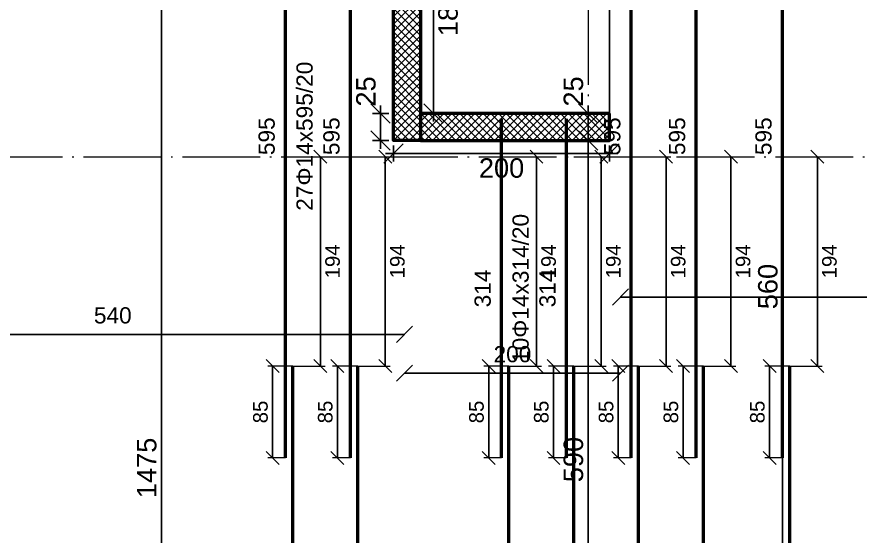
# Model space of a CAD drawing. Header units: millimetres. Extents: x -404 to 6018, y -5139 to 7890.
# Drawn here: x 4116 to 4897, y -3861 to -3381 of the extents above; entities that cross this region are included whole.
import ezdxf
from ezdxf.enums import TextEntityAlignment as Align

# ---------------------------------------------------------------- set-up
doc = ezdxf.new("R2010")
doc.units = ezdxf.units.MM
doc.linetypes.add('ZWCAD_ISO04W100', pattern=[30.5, 24, -3, 0.5, -3])
doc.layers.add('AXIS LINES', color=255, linetype='ZWCAD_ISO04W100', lineweight=13)
doc.layers.add('WALL', color=10, linetype='Continuous', lineweight=53)
for name, color, linetype in [('FW_DIM', 7, 'Continuous'), ('FW_WALL_HATCH', 8, 'Continuous'), ('OPENING', 7, 'Continuous'), ('REB_TOP_MESH_Y', 5, 'Continuous'), ('REB_TOP_MESH_Y_AXDIM', 5, 'Continuous'), ('REB_TOP_MESH_Y_LAP', 5, 'Continuous'), ('REB_TOP_MESH_Y_RANGE', 5, 'Continuous'), ('REB_TOP_MESH_Y_TEXT', 5, 'Continuous')]:
    doc.layers.add(name, color=color, linetype=linetype)
doc.styles.add('REBAR_TXT', font='arial.ttf')
doc.styles.get("Standard").update_dxf_attribs({"font": 'arial.ttf'})
doc.dimstyles.new('FW_DIM', dxfattribs={"dimtxt": 18, "dimasz": 9, "dimexe": 7.5, "dimexo": 4.5, "dimgap": 4.5, "dimtad": 1, "dimdec": 0, "dimtxsty": 'Standard', "dimtsz": 9, "dimcen": 2.5, "dimdle": 7.5, "dimclrd": 256, "dimclre": 256, "dimclrt": 7, "dimazin": 3, "dimtfac": 1, "dimtmove": 2, "dimatfit": 3})
doc.dimstyles.new('REBAR LAP', dxfattribs={"dimtxt": 13.5, "dimasz": 2.5, "dimexe": 4.5, "dimexo": 0, "dimgap": 4.5, "dimtad": 1, "dimdec": 0, "dimtxsty": 'Standard', "dimtsz": 6, "dimcen": 2.5, "dimclrd": 6, "dimclre": 6, "dimclrt": 7, "dimazin": 3, "dimtfac": 1, "dimtmove": 2, "dimatfit": 3, "dimlwd": 25, "dimlwe": 18})
doc.dimstyles.new('REBAR M-200', dxfattribs={"dimtxt": 15, "dimasz": 15, "dimexe": 25, "dimexo": 12.5, "dimgap": 10, "dimtad": 1, "dimdec": 0, "dimtxsty": 'Standard', "dimblk": 'NONE', "dimcen": 50, "dimse1": 1, "dimse2": 1, "dimclrd": 6, "dimclre": 6, "dimclrt": 7, "dimazin": 3, "dimtfac": 1, "dimtmove": 2, "dimatfit": 3, "dimldrblk": 'NONE', "dimlwd": 53})
doc.dimstyles.new('REBAR RANGE', dxfattribs={"dimtxt": 15, "dimasz": 2.5, "dimexe": 0, "dimexo": 0, "dimgap": 10, "dimtad": 1, "dimdec": 0, "dimtxsty": 'Standard', "dimtsz": 7.5, "dimcen": 2.5, "dimse1": 1, "dimse2": 1, "dimclrd": 6, "dimclre": 6, "dimclrt": 7, "dimazin": 3, "dimtfac": 1, "dimtmove": 2, "dimatfit": 3, "dimlwd": 25})

# ---------------------------------------------------------------- blocks, each defined once
blk = doc.blocks.new('*D1485')
at = {"color": 6, "lineweight": 53}
blk.add_line((4371.74, -4270.61), (4371.74, -3703.61), dxfattribs=at)
at = {"layer": 'Defpoints'}
for p in [(4371.74, -3703.61), (4371.74, -4270.61), (4371.74, -4270.61)]:
    blk.add_point(p, dxfattribs=at)
at = {"layer": 'REB_TOP_MESH_Y', "color": 7, "insert": (4354.24, -3987.11), "char_height": 15, "attachment_point": 5, "rotation": 90}
blk.add_mtext('567', dxfattribs=at)
blk = doc.blocks.new('_NONE')
blk = doc.blocks.new('*D1486')
at = {"color": 6, "lineweight": 53}
blk.add_line((4364.99, -3788.61), (4364.99, -3193.61), dxfattribs=at)
at = {"layer": 'Defpoints'}
for p in [(4364.99, -3193.61), (4364.99, -3788.61), (4364.99, -3788.61)]:
    blk.add_point(p, dxfattribs=at)
at = {"layer": 'REB_TOP_MESH_Y', "color": 7, "insert": (4347.49, -3491.11), "char_height": 15, "attachment_point": 5, "rotation": 90}
blk.add_mtext('595', dxfattribs=at)
blk = doc.blocks.new('_Oblique')
at = {"color": 0, "linetype": 'ByBlock', "lineweight": -2}
blk.add_line((-0.5, -0.5), (0.5, 0.5), dxfattribs=at)
blk = doc.blocks.new('*D1490')
at = {"color": 6, "lineweight": 18}
for p, q in [((4371.74, -3703.61), (4348.49, -3703.61)), ((4364.99, -3788.61), (4348.49, -3788.61))]:
    blk.add_line(p, q, dxfattribs=at)
at = {"color": 6, "lineweight": 25}
blk.add_line((4352.99, -3788.61), (4352.99, -3703.61), dxfattribs=at)
at = {"layer": 'Defpoints'}
for p in [(4371.74, -3703.61), (4352.99, -3788.61), (4364.99, -3788.61)]:
    blk.add_point(p, dxfattribs=at)
at = {"layer": 'REB_TOP_MESH_Y_LAP', "color": 6, "xscale": 12, "yscale": 12, "rotation": 90}
for p in [(4352.99, -3703.61), (4352.99, -3788.61)]:
    blk.add_blockref('_OBLIQUE', p, dxfattribs=at)
at = {"layer": 'REB_TOP_MESH_Y_LAP', "color": 7, "insert": (4341.74, -3746.11), "char_height": 13.5, "attachment_point": 5, "rotation": 90}
blk.add_mtext('85', dxfattribs=at)
blk = doc.blocks.new('*D1491')
at = {"color": 6, "lineweight": 18}
for p, q in [((4371.74, -3510.11), (4401.74, -3510.11)), ((4371.74, -3703.61), (4401.74, -3703.61))]:
    blk.add_line(p, q, dxfattribs=at)
at = {"color": 6, "lineweight": 25}
blk.add_line((4397.24, -3510.11), (4397.24, -3703.61), dxfattribs=at)
at = {"layer": 'Defpoints'}
for p in [(4371.74, -3510.11), (4397.24, -3510.11), (4371.74, -3703.61)]:
    blk.add_point(p, dxfattribs=at)
at = {"layer": 'REB_TOP_MESH_Y_AXDIM', "color": 6, "xscale": 12, "yscale": 12, "rotation": 90}
for p in [(4397.24, -3510.11), (4397.24, -3703.61)]:
    blk.add_blockref('_OBLIQUE', p, dxfattribs=at)
at = {"layer": 'REB_TOP_MESH_Y_AXDIM', "color": 7, "insert": (4408.49, -3606.86), "char_height": 13.5, "attachment_point": 5, "rotation": 90}
blk.add_mtext('194', dxfattribs=at)
blk = doc.blocks.new('*D1521')
at = {"color": 6, "lineweight": 53}
blk.add_line((4831.74, -4269.61), (4831.74, -3703.61), dxfattribs=at)
at = {"layer": 'Defpoints'}
for p in [(4831.74, -3703.61), (4831.74, -4269.61), (4831.74, -4269.61)]:
    blk.add_point(p, dxfattribs=at)
at = {"layer": 'REB_TOP_MESH_Y', "color": 7, "insert": (4814.24, -3986.61), "char_height": 15, "attachment_point": 5, "rotation": 90}
blk.add_mtext('566', dxfattribs=at)
blk = doc.blocks.new('*D1522')
at = {"color": 6, "lineweight": 53}
blk.add_line((4824.99, -3788.61), (4824.99, -3193.61), dxfattribs=at)
at = {"layer": 'Defpoints'}
for p in [(4824.99, -3193.61), (4824.99, -3788.61), (4824.99, -3788.61)]:
    blk.add_point(p, dxfattribs=at)
at = {"layer": 'REB_TOP_MESH_Y', "color": 7, "insert": (4807.49, -3491.11), "char_height": 15, "attachment_point": 5, "rotation": 90}
blk.add_mtext('595', dxfattribs=at)
blk = doc.blocks.new('*D1529')
at = {"color": 6, "lineweight": 18}
for p, q in [((4831.74, -3703.61), (4808.49, -3703.61)), ((4824.99, -3788.61), (4808.49, -3788.61))]:
    blk.add_line(p, q, dxfattribs=at)
at = {"color": 6, "lineweight": 25}
blk.add_line((4812.99, -3788.61), (4812.99, -3703.61), dxfattribs=at)
at = {"layer": 'Defpoints'}
for p in [(4831.74, -3703.61), (4812.99, -3788.61), (4824.99, -3788.61)]:
    blk.add_point(p, dxfattribs=at)
at = {"layer": 'REB_TOP_MESH_Y_LAP', "color": 6, "xscale": 12, "yscale": 12, "rotation": 90}
for p in [(4812.99, -3703.61), (4812.99, -3788.61)]:
    blk.add_blockref('_OBLIQUE', p, dxfattribs=at)
at = {"layer": 'REB_TOP_MESH_Y_LAP', "color": 7, "insert": (4801.74, -3746.11), "char_height": 13.5, "attachment_point": 5, "rotation": 90}
blk.add_mtext('85', dxfattribs=at)
blk = doc.blocks.new('*D1530')
at = {"color": 6, "lineweight": 18}
for p, q in [((4831.74, -3510.11), (4861.74, -3510.11)), ((4831.74, -3703.61), (4861.74, -3703.61))]:
    blk.add_line(p, q, dxfattribs=at)
at = {"color": 6, "lineweight": 25}
blk.add_line((4857.24, -3510.11), (4857.24, -3703.61), dxfattribs=at)
at = {"layer": 'Defpoints'}
for p in [(4831.74, -3510.11), (4857.24, -3510.11), (4831.74, -3703.61)]:
    blk.add_point(p, dxfattribs=at)
at = {"layer": 'REB_TOP_MESH_Y_AXDIM', "color": 6, "xscale": 12, "yscale": 12, "rotation": 90}
for p in [(4857.24, -3510.11), (4857.24, -3703.61)]:
    blk.add_blockref('_OBLIQUE', p, dxfattribs=at)
at = {"layer": 'REB_TOP_MESH_Y_AXDIM', "color": 7, "insert": (4868.49, -3606.86), "char_height": 13.5, "attachment_point": 5, "rotation": 90}
blk.add_mtext('194', dxfattribs=at)
blk = doc.blocks.new('*D1547')
at = {"color": 6, "lineweight": 53}
blk.add_line((4431.74, -4270.61), (4431.74, -3703.61), dxfattribs=at)
at = {"layer": 'Defpoints'}
for p in [(4431.74, -3703.61), (4431.74, -4270.61), (4431.74, -4270.61)]:
    blk.add_point(p, dxfattribs=at)
at = {"layer": 'REB_TOP_MESH_Y', "color": 7, "insert": (4414.24, -3987.11), "char_height": 15, "attachment_point": 5, "rotation": 90}
blk.add_mtext('567', dxfattribs=at)
blk = doc.blocks.new('*D1548')
at = {"color": 6, "lineweight": 53}
blk.add_line((4424.99, -3788.61), (4424.99, -3193.61), dxfattribs=at)
at = {"layer": 'Defpoints'}
for p in [(4424.99, -3193.61), (4424.99, -3788.61), (4424.99, -3788.61)]:
    blk.add_point(p, dxfattribs=at)
at = {"layer": 'REB_TOP_MESH_Y', "color": 7, "insert": (4407.49, -3491.11), "char_height": 15, "attachment_point": 5, "rotation": 90}
blk.add_mtext('595', dxfattribs=at)
blk = doc.blocks.new('*D1552')
at = {"color": 6, "lineweight": 18}
for p, q in [((4431.74, -3703.61), (4408.49, -3703.61)), ((4424.99, -3788.61), (4408.49, -3788.61))]:
    blk.add_line(p, q, dxfattribs=at)
at = {"color": 6, "lineweight": 25}
blk.add_line((4412.99, -3788.61), (4412.99, -3703.61), dxfattribs=at)
at = {"layer": 'Defpoints'}
for p in [(4431.74, -3703.61), (4412.99, -3788.61), (4424.99, -3788.61)]:
    blk.add_point(p, dxfattribs=at)
at = {"layer": 'REB_TOP_MESH_Y_LAP', "color": 6, "xscale": 12, "yscale": 12, "rotation": 90}
for p in [(4412.99, -3703.61), (4412.99, -3788.61)]:
    blk.add_blockref('_OBLIQUE', p, dxfattribs=at)
at = {"layer": 'REB_TOP_MESH_Y_LAP', "color": 7, "insert": (4401.74, -3746.11), "char_height": 13.5, "attachment_point": 5, "rotation": 90}
blk.add_mtext('85', dxfattribs=at)
blk = doc.blocks.new('*D1553')
at = {"color": 6, "lineweight": 18}
for p, q in [((4431.74, -3510.11), (4461.74, -3510.11)), ((4431.74, -3703.61), (4461.74, -3703.61))]:
    blk.add_line(p, q, dxfattribs=at)
at = {"color": 6, "lineweight": 25}
blk.add_line((4457.24, -3510.11), (4457.24, -3703.61), dxfattribs=at)
at = {"layer": 'Defpoints'}
for p in [(4431.74, -3510.11), (4457.24, -3510.11), (4431.74, -3703.61)]:
    blk.add_point(p, dxfattribs=at)
at = {"layer": 'REB_TOP_MESH_Y_AXDIM', "color": 6, "xscale": 12, "yscale": 12, "rotation": 90}
for p in [(4457.24, -3510.11), (4457.24, -3703.61)]:
    blk.add_blockref('_OBLIQUE', p, dxfattribs=at)
at = {"layer": 'REB_TOP_MESH_Y_AXDIM', "color": 7, "insert": (4468.49, -3606.86), "char_height": 13.5, "attachment_point": 5, "rotation": 90}
blk.add_mtext('194', dxfattribs=at)
blk = doc.blocks.new('*D1557')
at = {"color": 6, "lineweight": 53}
blk.add_line((4571.74, -4270.61), (4571.74, -3703.61), dxfattribs=at)
at = {"layer": 'Defpoints'}
for p in [(4571.74, -3703.61), (4571.74, -4270.61), (4571.74, -4270.61)]:
    blk.add_point(p, dxfattribs=at)
at = {"layer": 'REB_TOP_MESH_Y', "color": 7, "insert": (4554.24, -3987.11), "char_height": 15, "attachment_point": 5, "rotation": 90}
blk.add_mtext('567', dxfattribs=at)
blk = doc.blocks.new('*D1558')
at = {"color": 6, "lineweight": 53}
blk.add_line((4564.99, -3788.61), (4564.99, -3475.11), dxfattribs=at)
at = {"layer": 'Defpoints'}
for p in [(4564.99, -3475.11), (4564.99, -3788.61), (4564.99, -3788.61)]:
    blk.add_point(p, dxfattribs=at)
at = {"layer": 'REB_TOP_MESH_Y', "color": 7, "insert": (4547.49, -3631.86), "char_height": 15, "attachment_point": 5, "rotation": 90}
blk.add_mtext('314', dxfattribs=at)
blk = doc.blocks.new('*D1561')
at = {"color": 6, "lineweight": 18}
for p, q in [((4571.74, -3703.61), (4548.49, -3703.61)), ((4564.99, -3788.61), (4548.49, -3788.61))]:
    blk.add_line(p, q, dxfattribs=at)
at = {"color": 6, "lineweight": 25}
blk.add_line((4552.99, -3788.61), (4552.99, -3703.61), dxfattribs=at)
at = {"layer": 'Defpoints'}
for p in [(4571.74, -3703.61), (4552.99, -3788.61), (4564.99, -3788.61)]:
    blk.add_point(p, dxfattribs=at)
at = {"layer": 'REB_TOP_MESH_Y_LAP', "color": 6, "xscale": 12, "yscale": 12, "rotation": 90}
for p in [(4552.99, -3703.61), (4552.99, -3788.61)]:
    blk.add_blockref('_OBLIQUE', p, dxfattribs=at)
at = {"layer": 'REB_TOP_MESH_Y_LAP', "color": 7, "insert": (4541.74, -3746.11), "char_height": 13.5, "attachment_point": 5, "rotation": 90}
blk.add_mtext('85', dxfattribs=at)
blk = doc.blocks.new('*D1562')
at = {"color": 6, "lineweight": 18}
for p, q in [((4571.74, -3510.11), (4601.74, -3510.11)), ((4571.74, -3703.61), (4601.74, -3703.61))]:
    blk.add_line(p, q, dxfattribs=at)
at = {"color": 6, "lineweight": 25}
blk.add_line((4597.24, -3510.11), (4597.24, -3703.61), dxfattribs=at)
at = {"layer": 'Defpoints'}
for p in [(4571.74, -3510.11), (4597.24, -3510.11), (4571.74, -3703.61)]:
    blk.add_point(p, dxfattribs=at)
at = {"layer": 'REB_TOP_MESH_Y_AXDIM', "color": 6, "xscale": 12, "yscale": 12, "rotation": 90}
for p in [(4597.24, -3510.11), (4597.24, -3703.61)]:
    blk.add_blockref('_OBLIQUE', p, dxfattribs=at)
at = {"layer": 'REB_TOP_MESH_Y_AXDIM', "color": 7, "insert": (4608.49, -3606.86), "char_height": 13.5, "attachment_point": 5, "rotation": 90}
blk.add_mtext('194', dxfattribs=at)
blk = doc.blocks.new('*D1564')
at = {"color": 6, "lineweight": 53}
blk.add_line((4631.74, -4211.61), (4631.74, -3703.61), dxfattribs=at)
at = {"layer": 'Defpoints'}
for p in [(4631.74, -3703.61), (4631.74, -4211.61), (4631.74, -4211.61)]:
    blk.add_point(p, dxfattribs=at)
at = {"layer": 'REB_TOP_MESH_Y', "color": 7, "insert": (4614.24, -3957.61), "char_height": 15, "attachment_point": 5, "rotation": 90}
blk.add_mtext('508', dxfattribs=at)
blk = doc.blocks.new('*D1565')
at = {"color": 6, "lineweight": 53}
blk.add_line((4624.99, -3788.61), (4624.99, -3475.11), dxfattribs=at)
at = {"layer": 'Defpoints'}
for p in [(4624.99, -3475.11), (4624.99, -3788.61), (4624.99, -3788.61)]:
    blk.add_point(p, dxfattribs=at)
at = {"layer": 'REB_TOP_MESH_Y', "color": 7, "insert": (4607.49, -3631.86), "char_height": 15, "attachment_point": 5, "rotation": 90}
blk.add_mtext('314', dxfattribs=at)
blk = doc.blocks.new('*D1568')
at = {"color": 6, "lineweight": 18}
for p, q in [((4631.74, -3703.61), (4608.49, -3703.61)), ((4624.99, -3788.61), (4608.49, -3788.61))]:
    blk.add_line(p, q, dxfattribs=at)
at = {"color": 6, "lineweight": 25}
blk.add_line((4612.99, -3788.61), (4612.99, -3703.61), dxfattribs=at)
at = {"layer": 'Defpoints'}
for p in [(4631.74, -3703.61), (4612.99, -3788.61), (4624.99, -3788.61)]:
    blk.add_point(p, dxfattribs=at)
at = {"layer": 'REB_TOP_MESH_Y_LAP', "color": 6, "xscale": 12, "yscale": 12, "rotation": 90}
for p in [(4612.99, -3703.61), (4612.99, -3788.61)]:
    blk.add_blockref('_OBLIQUE', p, dxfattribs=at)
at = {"layer": 'REB_TOP_MESH_Y_LAP', "color": 7, "insert": (4601.74, -3746.11), "char_height": 13.5, "attachment_point": 5, "rotation": 90}
blk.add_mtext('85', dxfattribs=at)
blk = doc.blocks.new('*D1569')
at = {"color": 6, "lineweight": 18}
for p, q in [((4631.74, -3510.11), (4661.74, -3510.11)), ((4631.74, -3703.61), (4661.74, -3703.61))]:
    blk.add_line(p, q, dxfattribs=at)
at = {"color": 6, "lineweight": 25}
blk.add_line((4657.24, -3510.11), (4657.24, -3703.61), dxfattribs=at)
at = {"layer": 'Defpoints'}
for p in [(4631.74, -3510.11), (4657.24, -3510.11), (4631.74, -3703.61)]:
    blk.add_point(p, dxfattribs=at)
at = {"layer": 'REB_TOP_MESH_Y_AXDIM', "color": 6, "xscale": 12, "yscale": 12, "rotation": 90}
for p in [(4657.24, -3510.11), (4657.24, -3703.61)]:
    blk.add_blockref('_OBLIQUE', p, dxfattribs=at)
at = {"layer": 'REB_TOP_MESH_Y_AXDIM', "color": 7, "insert": (4668.49, -3606.86), "char_height": 13.5, "attachment_point": 5, "rotation": 90}
blk.add_mtext('194', dxfattribs=at)
blk = doc.blocks.new('*D1571')
at = {"color": 6, "lineweight": 53}
blk.add_line((4751.74, -4269.61), (4751.74, -3703.61), dxfattribs=at)
at = {"layer": 'Defpoints'}
for p in [(4751.74, -3703.61), (4751.74, -4269.61), (4751.74, -4269.61)]:
    blk.add_point(p, dxfattribs=at)
at = {"layer": 'REB_TOP_MESH_Y', "color": 7, "insert": (4734.24, -3986.61), "char_height": 15, "attachment_point": 5, "rotation": 90}
blk.add_mtext('566', dxfattribs=at)
blk = doc.blocks.new('*D1572')
at = {"color": 6, "lineweight": 53}
blk.add_line((4744.99, -3788.61), (4744.99, -3193.61), dxfattribs=at)
at = {"layer": 'Defpoints'}
for p in [(4744.99, -3193.61), (4744.99, -3788.61), (4744.99, -3788.61)]:
    blk.add_point(p, dxfattribs=at)
at = {"layer": 'REB_TOP_MESH_Y', "color": 7, "insert": (4727.49, -3491.11), "char_height": 15, "attachment_point": 5, "rotation": 90}
blk.add_mtext('595', dxfattribs=at)
blk = doc.blocks.new('*D1579')
at = {"color": 6, "lineweight": 18}
for p, q in [((4751.74, -3703.61), (4728.49, -3703.61)), ((4744.99, -3788.61), (4728.49, -3788.61))]:
    blk.add_line(p, q, dxfattribs=at)
at = {"color": 6, "lineweight": 25}
blk.add_line((4732.99, -3788.61), (4732.99, -3703.61), dxfattribs=at)
at = {"layer": 'Defpoints'}
for p in [(4751.74, -3703.61), (4732.99, -3788.61), (4744.99, -3788.61)]:
    blk.add_point(p, dxfattribs=at)
at = {"layer": 'REB_TOP_MESH_Y_LAP', "color": 6, "xscale": 12, "yscale": 12, "rotation": 90}
for p in [(4732.99, -3703.61), (4732.99, -3788.61)]:
    blk.add_blockref('_OBLIQUE', p, dxfattribs=at)
at = {"layer": 'REB_TOP_MESH_Y_LAP', "color": 7, "insert": (4721.74, -3746.11), "char_height": 13.5, "attachment_point": 5, "rotation": 90}
blk.add_mtext('85', dxfattribs=at)
blk = doc.blocks.new('*D1580')
at = {"color": 6, "lineweight": 18}
for p, q in [((4751.74, -3510.11), (4781.74, -3510.11)), ((4751.74, -3703.61), (4781.74, -3703.61))]:
    blk.add_line(p, q, dxfattribs=at)
at = {"color": 6, "lineweight": 25}
blk.add_line((4777.24, -3510.11), (4777.24, -3703.61), dxfattribs=at)
at = {"layer": 'Defpoints'}
for p in [(4751.74, -3510.11), (4777.24, -3510.11), (4751.74, -3703.61)]:
    blk.add_point(p, dxfattribs=at)
at = {"layer": 'REB_TOP_MESH_Y_AXDIM', "color": 6, "xscale": 12, "yscale": 12, "rotation": 90}
for p in [(4777.24, -3510.11), (4777.24, -3703.61)]:
    blk.add_blockref('_OBLIQUE', p, dxfattribs=at)
at = {"layer": 'REB_TOP_MESH_Y_AXDIM', "color": 7, "insert": (4788.49, -3606.86), "char_height": 13.5, "attachment_point": 5, "rotation": 90}
blk.add_mtext('194', dxfattribs=at)
blk = doc.blocks.new('*D1614')
at = {"color": 6, "lineweight": 53}
blk.add_line((4691.74, -4211.61), (4691.74, -3703.61), dxfattribs=at)
at = {"layer": 'Defpoints'}
for p in [(4691.74, -3703.61), (4691.74, -4211.61), (4691.74, -4211.61)]:
    blk.add_point(p, dxfattribs=at)
at = {"layer": 'REB_TOP_MESH_Y', "color": 7, "insert": (4674.24, -3957.61), "char_height": 15, "attachment_point": 5, "rotation": 90}
blk.add_mtext('508', dxfattribs=at)
blk = doc.blocks.new('*D1615')
at = {"color": 6, "lineweight": 53}
blk.add_line((4684.99, -3788.61), (4684.99, -3193.61), dxfattribs=at)
at = {"layer": 'Defpoints'}
for p in [(4684.99, -3193.61), (4684.99, -3788.61), (4684.99, -3788.61)]:
    blk.add_point(p, dxfattribs=at)
at = {"layer": 'REB_TOP_MESH_Y', "color": 7, "insert": (4667.49, -3491.11), "char_height": 15, "attachment_point": 5, "rotation": 90}
blk.add_mtext('595', dxfattribs=at)
blk = doc.blocks.new('*D1622')
at = {"color": 6, "lineweight": 18}
for p, q in [((4691.74, -3703.61), (4668.49, -3703.61)), ((4684.99, -3788.61), (4668.49, -3788.61))]:
    blk.add_line(p, q, dxfattribs=at)
at = {"color": 6, "lineweight": 25}
blk.add_line((4672.99, -3788.61), (4672.99, -3703.61), dxfattribs=at)
at = {"layer": 'Defpoints'}
for p in [(4691.74, -3703.61), (4672.99, -3788.61), (4684.99, -3788.61)]:
    blk.add_point(p, dxfattribs=at)
at = {"layer": 'REB_TOP_MESH_Y_LAP', "color": 6, "xscale": 12, "yscale": 12, "rotation": 90}
for p in [(4672.99, -3703.61), (4672.99, -3788.61)]:
    blk.add_blockref('_OBLIQUE', p, dxfattribs=at)
at = {"layer": 'REB_TOP_MESH_Y_LAP', "color": 7, "insert": (4661.74, -3746.11), "char_height": 13.5, "attachment_point": 5, "rotation": 90}
blk.add_mtext('85', dxfattribs=at)
blk = doc.blocks.new('*D1623')
at = {"color": 6, "lineweight": 18}
for p, q in [((4691.74, -3510.11), (4721.74, -3510.11)), ((4691.74, -3703.61), (4721.74, -3703.61))]:
    blk.add_line(p, q, dxfattribs=at)
at = {"color": 6, "lineweight": 25}
blk.add_line((4717.24, -3510.11), (4717.24, -3703.61), dxfattribs=at)
at = {"layer": 'Defpoints'}
for p in [(4691.74, -3510.11), (4717.24, -3510.11), (4691.74, -3703.61)]:
    blk.add_point(p, dxfattribs=at)
at = {"layer": 'REB_TOP_MESH_Y_AXDIM', "color": 6, "xscale": 12, "yscale": 12, "rotation": 90}
for p in [(4717.24, -3510.11), (4717.24, -3703.61)]:
    blk.add_blockref('_OBLIQUE', p, dxfattribs=at)
at = {"layer": 'REB_TOP_MESH_Y_AXDIM', "color": 7, "insert": (4728.49, -3606.86), "char_height": 13.5, "attachment_point": 5, "rotation": 90}
blk.add_mtext('194', dxfattribs=at)
blk = doc.blocks.new('*D1642')
at = {"color": 6, "lineweight": 25}
blk.add_line((4674.99, -3639.86), (5414.99, -3639.86), dxfattribs=at)
at = {"layer": 'Defpoints'}
for p in [(4674.99, -3639.86), (4674.99, -3639.86), (5414.99, -3639.86)]:
    blk.add_point(p, dxfattribs=at)
at = {"layer": 'REB_TOP_MESH_Y_RANGE', "color": 6, "xscale": 15, "yscale": 15}
for p in [(4674.99, -3639.86), (5414.99, -3639.86)]:
    blk.add_blockref('_OBLIQUE', p, dxfattribs=at)
at = {"layer": 'REB_TOP_MESH_Y_RANGE', "color": 7, "insert": (5044.99, -3622.36), "char_height": 15, "attachment_point": 5}
blk.add_mtext('740', dxfattribs=at)
blk = doc.blocks.new('*D1650')
at = {"color": 6, "lineweight": 25}
blk.add_line((3934.99, -3674.36), (4474.99, -3674.36), dxfattribs=at)
at = {"layer": 'Defpoints'}
for p in [(3934.99, -3674.36), (3934.99, -3674.36), (4474.99, -3674.36)]:
    blk.add_point(p, dxfattribs=at)
at = {"layer": 'REB_TOP_MESH_Y_RANGE', "color": 6, "xscale": 15, "yscale": 15}
for p in [(3934.99, -3674.36), (4474.99, -3674.36)]:
    blk.add_blockref('_OBLIQUE', p, dxfattribs=at)
at = {"layer": 'REB_TOP_MESH_Y_RANGE', "color": 7, "insert": (4204.99, -3656.86), "char_height": 15, "attachment_point": 5}
blk.add_mtext('540', dxfattribs=at)
blk = doc.blocks.new('*D1654')
at = {"color": 6, "lineweight": 25}
blk.add_line((4474.99, -3710.24), (4674.99, -3710.24), dxfattribs=at)
at = {"layer": 'Defpoints'}
for p in [(4474.99, -3710.24), (4474.99, -3710.24), (4674.99, -3710.24)]:
    blk.add_point(p, dxfattribs=at)
at = {"layer": 'REB_TOP_MESH_Y_RANGE', "color": 6, "xscale": 15, "yscale": 15}
for p in [(4474.99, -3710.24), (4674.99, -3710.24)]:
    blk.add_blockref('_OBLIQUE', p, dxfattribs=at)
at = {"layer": 'REB_TOP_MESH_Y_RANGE', "color": 7, "insert": (4574.99, -3692.74), "char_height": 15, "attachment_point": 5}
blk.add_mtext('200', dxfattribs=at)
blk = doc.blocks.new('*D1678')
for p, q in [((4452.89, -3502.61), (4452.89, -3462.61)), ((4460.39, -3470.11), (4445.39, -3470.11)), ((4460.39, -3495.11), (4445.39, -3495.11))]:
    blk.add_line(p, q)
at = {"layer": 'Defpoints'}
for p in [(4464.89, -3470.11), (4452.89, -3495.11), (4464.89, -3495.11)]:
    blk.add_point(p, dxfattribs=at)
at = {"layer": 'FW_DIM', "xscale": 18, "yscale": 18, "rotation": 90}
for p in [(4452.89, -3470.11), (4452.89, -3495.11)]:
    blk.add_blockref('_OBLIQUE', p, dxfattribs=at)
at = {"layer": 'FW_DIM', "color": 7, "insert": (4439.39, -3449.71), "char_height": 18, "attachment_point": 5, "rotation": 90}
blk.add_mtext('25', dxfattribs=at)
blk = doc.blocks.new('*D1679')
for p, q in [((4464.89, -3499.61), (4464.89, -3514.61)), ((4664.89, -3499.61), (4664.89, -3514.61)), ((4457.39, -3507.11), (4672.39, -3507.11))]:
    blk.add_line(p, q)
at = {"layer": 'Defpoints'}
for p in [(4464.89, -3495.11), (4664.89, -3495.11), (4464.89, -3507.11)]:
    blk.add_point(p, dxfattribs=at)
at = {"layer": 'FW_DIM', "xscale": 18, "yscale": 18}
for p in [(4464.89, -3507.11), (4664.89, -3507.11)]:
    blk.add_blockref('_OBLIQUE', p, dxfattribs=at)
at = {"layer": 'FW_DIM', "color": 7, "insert": (4564.89, -3520.61), "char_height": 18, "attachment_point": 5}
blk.add_mtext('200', dxfattribs=at)
blk = doc.blocks.new('*D1681')
for p, q in [((4501.89, -3477.61), (4501.89, -3277.61)), ((4494.39, -3285.11), (4509.39, -3285.11)), ((4494.39, -3470.11), (4509.39, -3470.11))]:
    blk.add_line(p, q)
at = {"layer": 'Defpoints'}
for p in [(4489.89, -3285.11), (4489.89, -3470.11), (4501.89, -3470.11)]:
    blk.add_point(p, dxfattribs=at)
at = {"layer": 'FW_DIM', "xscale": 18, "yscale": 18, "rotation": 90}
for p in [(4501.89, -3285.11), (4501.89, -3470.11)]:
    blk.add_blockref('_OBLIQUE', p, dxfattribs=at)
at = {"layer": 'FW_DIM', "color": 7, "insert": (4515.39, -3377.61), "char_height": 18, "attachment_point": 5, "rotation": 90}
blk.add_mtext('185', dxfattribs=at)

msp = doc.modelspace()

# ---------------------------------------------------------------- hatches: boundary and pattern name
at = {"layer": 'FW_WALL_HATCH'}
h = msp.add_hatch(dxfattribs=at)
h.set_pattern_fill('ANSI37', scale=1.6)
h.paths.add_polyline_path([(4664.89, -3495.11), (4489.89, -3495.11), (4464.89, -3495.11), (4464.89, -3030.11), (4489.89, -3030.11), (4489.89, -3260.11), (4664.89, -3260.11), (4664.89, -3285.11), (4489.89, -3285.11), (4489.89, -3470.11), (4664.89, -3470.11), (4664.89, -3495.11)])

# ---------------------------------------------------------------- linework, layer by layer
at = {"layer": 'AXIS LINES', "color": 0, "ltscale": 3}
for points in [[(4249.99, -1450.07), (4249.99, -4990.18)], [(4644.99, -1450.07), (4644.99, -4990.18)], [(4824.99, -1450.07), (4824.99, -4990.18)], [(3537.41, -3510.11), (5952.4, -3510.11)]]:
    msp.add_lwpolyline(points, dxfattribs=at)
at = {"layer": 'OPENING'}
msp.add_lwpolyline([(4664.89, -3470.11), (4489.89, -3470.11), (4489.89, -3285.11), (4664.89, -3285.11)], close=True, dxfattribs=at)
at = {"layer": 'WALL', "ltscale": 0.08}
for points in [[(4464.89, -3030.11), (4489.89, -3030.11), (4489.89, -3495.11), (4464.89, -3495.11)], [(4664.89, -3470.11), (4489.89, -3470.11), (4489.89, -3495.11), (4664.89, -3495.11)]]:
    msp.add_lwpolyline(points, close=True, dxfattribs=at)

# ---------------------------------------------------------------- texts
at = {"layer": 'REB_TOP_MESH_Y_TEXT', "color": 7, "style": 'REBAR_TXT'}
for s, p in [('27Φ14x595/20', (4374.99, -3491.11)), ('10Φ14x314/20', (4574.99, -3631.86))]:
    msp.add_text(s, height=15, rotation=90, dxfattribs=at).set_placement(p, align=Align.TOP_CENTER)

# ---------------------------------------------------------------- dimensions: what is measured, and where the dimension line sits
at = {"layer": 'FW_DIM'}
for base, p1, p2, location, text in [((4249.99, -4535.11), (4249.99, -4535.11), (4249.99, -3060.55), (4236.49, -3797.83), '1475'), ((4824.99, -3910.11), (4824.99, -3910.11), (4824.99, -3350.11), (4811.49, -3630.11), '560'), ((4644.99, -3495.11), (4644.99, -3495.11), (4644.99, -3470.11), (4631.49, -3449.71), '25'), ((4644.99, -4085.11), (4644.99, -4085.11), (4644.99, -3495.11), (4631.49, -3790.11), '590')]:
    msp.add_linear_dim(base=base, p1=p1, p2=p2, angle=90, location=location, text=text, dimstyle='FW_DIM', override={"dimtmove": 2}, dxfattribs=at).render()
for base, p1, p2, text, picture, middle in [((4501.89, -3470.11), (4489.89, -3470.11), (4489.89, -3285.11), '185', '*D1681', (4515.39, -3377.61)), ((4452.89, -3495.11), (4464.89, -3495.11), (4464.89, -3470.11), '25', '*D1678', (4439.39, -3449.71))]:
    dim = msp.add_linear_dim(base=base, p1=p1, p2=p2, angle=90, text=text, dimstyle='FW_DIM', override={"dimtmove": 2}, dxfattribs=at)
    dim.commit()
    dim.dimension.update_dxf_attribs({"geometry": picture, "text_midpoint": middle, "dimtype": 160})
dim = msp.add_linear_dim(base=(4464.89, -3507.11), p1=(4464.89, -3495.11), p2=(4664.89, -3495.11), text='200', dimstyle='FW_DIM', override={"dimtmove": 2}, dxfattribs=at)
dim.commit()
dim.dimension.update_dxf_attribs({"geometry": '*D1679', "text_midpoint": (4564.89, -3520.61), "dimtype": 160})
at = {"layer": 'REB_TOP_MESH_Y'}
for base, p1, p2, picture, middle in [((4364.99, -3788.61), (4364.99, -3788.61), (4364.99, -3193.61), '*D1486', (4347.49, -3491.11)), ((4424.99, -3788.61), (4424.99, -3788.61), (4424.99, -3193.61), '*D1548', (4407.49, -3491.11)), ((4684.99, -3788.61), (4684.99, -3788.61), (4684.99, -3193.61), '*D1615', (4667.49, -3491.11)), ((4744.99, -3788.61), (4744.99, -3788.61), (4744.99, -3193.61), '*D1572', (4727.49, -3491.11)), ((4824.99, -3788.61), (4824.99, -3788.61), (4824.99, -3193.61), '*D1522', (4807.49, -3491.11)), ((4564.98693601, -3788.61172782), (4564.98693601, -3788.61172782), (4564.98693601, -3475.11172782), '*D1558', (4547.48693601, -3631.86172782)), ((4624.98693601, -3788.61172782), (4624.98693601, -3788.61172782), (4624.98693601, -3475.11172782), '*D1565', (4607.48693601, -3631.86172782)), ((4371.74, -4270.61), (4371.74, -4270.61), (4371.74, -3703.61), '*D1485', (4354.24, -3987.11)), ((4431.74, -4270.61), (4431.74, -4270.61), (4431.74, -3703.61), '*D1547', (4414.24, -3987.11)), ((4571.74, -4270.61), (4571.74, -4270.61), (4571.74, -3703.61), '*D1557', (4554.24, -3987.11)), ((4631.74, -4211.61), (4631.74, -4211.61), (4631.74, -3703.61), '*D1564', (4614.24, -3957.61)), ((4691.74, -4211.61), (4691.74, -4211.61), (4691.74, -3703.61), '*D1614', (4674.24, -3957.61)), ((4751.74, -4269.61), (4751.74, -4269.61), (4751.74, -3703.61), '*D1571', (4734.24, -3986.61)), ((4831.74, -4269.61), (4831.74, -4269.61), (4831.74, -3703.61), '*D1521', (4814.24, -3986.61))]:
    dim = msp.add_linear_dim(base=base, p1=p1, p2=p2, angle=90, dimstyle='REBAR M-200', dxfattribs=at)
    dim.commit()
    dim.dimension.update_dxf_attribs({"geometry": picture, "text_midpoint": middle})
at = {"layer": 'REB_TOP_MESH_Y_AXDIM'}
for base, p1, p2, picture, middle in [((4397.23693601, -3510.11172782), (4371.73693601, -3510.11172782), (4371.73693601, -3703.61172782), '*D1491', (4408.48693601, -3606.86172782)), ((4457.23693601, -3510.11172782), (4431.73693601, -3510.11172782), (4431.73693601, -3703.61172782), '*D1553', (4468.48693601, -3606.86172782)), ((4597.23693601, -3510.11172782), (4571.73693601, -3510.11172782), (4571.73693601, -3703.61172782), '*D1562', (4608.48693601, -3606.86172782)), ((4657.23693601, -3510.11172782), (4631.73693601, -3510.11172782), (4631.73693601, -3703.61172782), '*D1569', (4668.48693601, -3606.86172782)), ((4717.23693601, -3510.11172782), (4691.73693601, -3510.11172782), (4691.73693601, -3703.61172782), '*D1623', (4728.48693601, -3606.86172782)), ((4777.23693601, -3510.11172782), (4751.73693601, -3510.11172782), (4751.73693601, -3703.61172782), '*D1580', (4788.48693601, -3606.86172782)), ((4857.23693601, -3510.11172782), (4831.73693601, -3510.11172782), (4831.73693601, -3703.61172782), '*D1530', (4868.48693601, -3606.86172782))]:
    dim = msp.add_linear_dim(base=base, p1=p1, p2=p2, angle=90, dimstyle='REBAR LAP', dxfattribs=at)
    dim.commit()
    dim.dimension.update_dxf_attribs({"geometry": picture, "text_midpoint": middle})
at = {"layer": 'REB_TOP_MESH_Y_LAP'}
for base, p1, p2, picture, middle in [((4352.99, -3788.61), (4364.99, -3788.61), (4371.74, -3703.61), '*D1490', (4341.74, -3746.11)), ((4412.99, -3788.61), (4424.99, -3788.61), (4431.74, -3703.61), '*D1552', (4401.74, -3746.11)), ((4552.99, -3788.61), (4564.99, -3788.61), (4571.74, -3703.61), '*D1561', (4541.74, -3746.11)), ((4612.99, -3788.61), (4624.99, -3788.61), (4631.74, -3703.61), '*D1568', (4601.74, -3746.11)), ((4672.99, -3788.61), (4684.99, -3788.61), (4691.74, -3703.61), '*D1622', (4661.74, -3746.11)), ((4732.99, -3788.61), (4744.99, -3788.61), (4751.74, -3703.61), '*D1579', (4721.74, -3746.11)), ((4812.99, -3788.61), (4824.99, -3788.61), (4831.74, -3703.61), '*D1529', (4801.74, -3746.11))]:
    dim = msp.add_linear_dim(base=base, p1=p1, p2=p2, angle=90, dimstyle='REBAR LAP', dxfattribs=at)
    dim.commit()
    dim.dimension.update_dxf_attribs({"geometry": picture, "text_midpoint": middle})
at = {"layer": 'REB_TOP_MESH_Y_RANGE'}
for base, p1, p2, picture, middle in [((4674.99, -3639.86), (4674.99, -3639.86), (5414.99, -3639.86), '*D1642', (5044.99, -3622.36)), ((3934.99, -3674.36), (3934.99, -3674.36), (4474.99, -3674.36), '*D1650', (4204.99, -3656.86)), ((4474.99, -3710.24), (4474.99, -3710.24), (4674.99, -3710.24), '*D1654', (4574.99, -3692.74))]:
    dim = msp.add_linear_dim(base=base, p1=p1, p2=p2, dimstyle='REBAR RANGE', dxfattribs=at)
    dim.commit()
    dim.dimension.update_dxf_attribs({"geometry": picture, "text_midpoint": middle})

doc.saveas('drawing.dxf')
